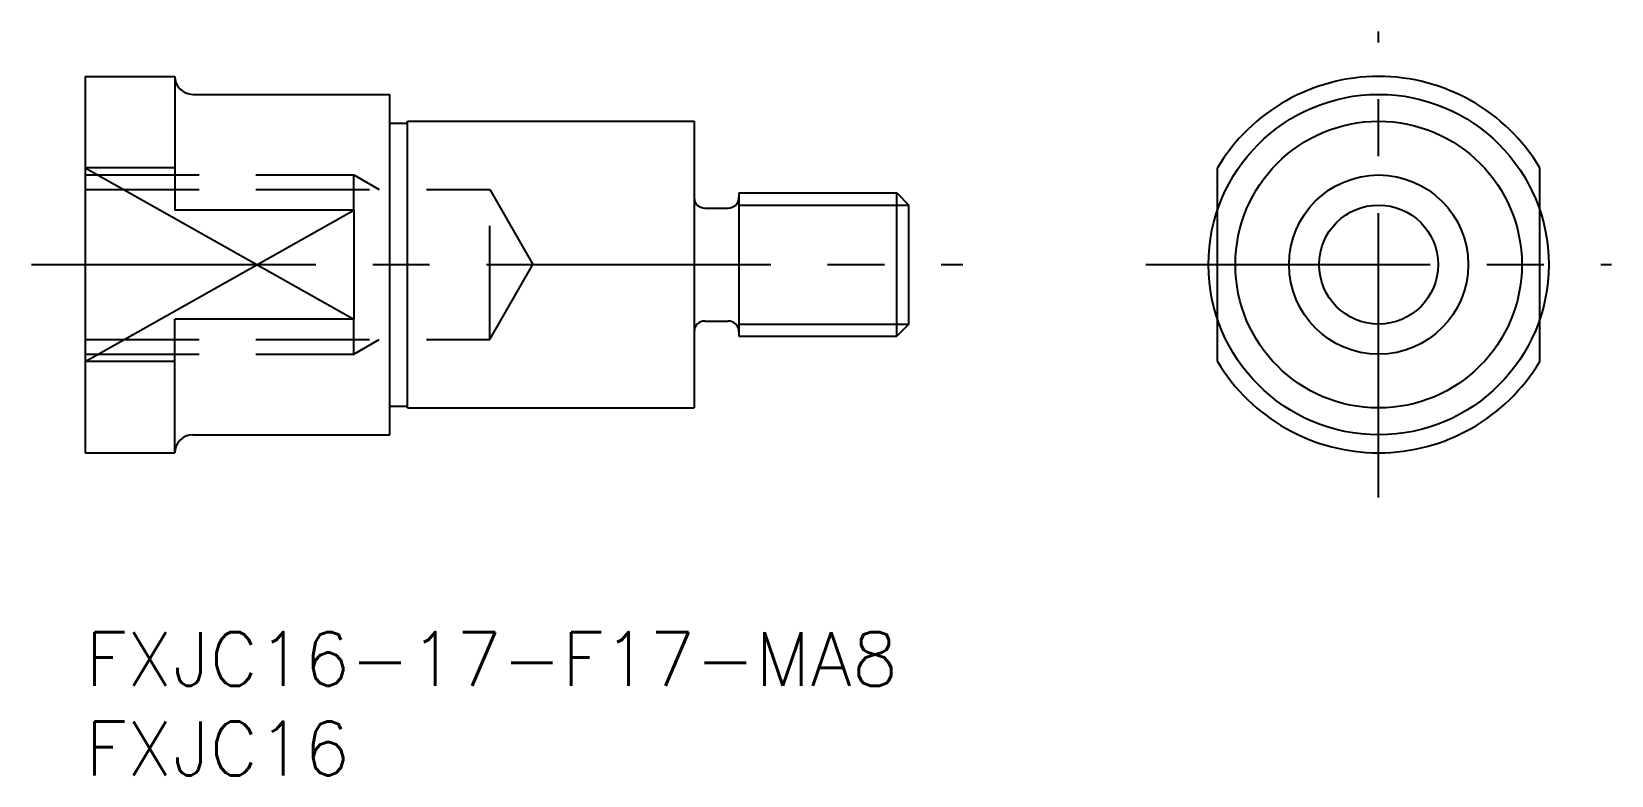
# Model space of a CAD drawing. Extents: x -3 to 85.2, y -8 to 33.5.
import ezdxf

# ---------------------------------------------------------------- set-up
doc = ezdxf.new("R2010")
doc.units = 0
doc.header["$LTSCALE"] = 0.5
doc.linetypes.add('CENTER', pattern=[50.8, 31.75, -6.35, 6.35, -6.35])
doc.linetypes.add('DASHED', pattern=[19.05, 12.7, -6.35])
for name, color, linetype in [('MSM_CENTER', 1, 'CENTER'), ('MSM_CONTINUOUS', 7, 'CONTINUOUS'), ('MSM_DASHED', 4, 'DASHED'), ('MSM_NARROW', 5, 'CONTINUOUS'), ('MSM_PART_NUMBER', 7, 'CONTINUOUS')]:
    doc.layers.add(name, color=color, linetype=linetype)
doc.styles.get("Standard").update_dxf_attribs({"font": 'txt.shx', "height": 3, "bigfont": 'bigfont.shx'})

# ---------------------------------------------------------------- blocks, each defined once
blk = doc.blocks.new('*U14')
at = {"layer": 'MSM_PART_NUMBER'}
blk.add_text('FXJC16-17-F17-MA8', height=3, dxfattribs=at).set_placement((0, -3))
blk = doc.blocks.new('*U15')
at = {"layer": 'MSM_PART_NUMBER'}
blk.add_text('FXJC16', height=3, dxfattribs=at).set_placement((0, -8))

msp = doc.modelspace()

# ---------------------------------------------------------------- linework, layer by layer
at = {"layer": 'MSM_CENTER'}
for p, q in [((72.228, 7.5), (72.228, 33.5)), ((-3, 20.5), (49, 20.5)), ((59.228, 20.5), (85.228, 20.5))]:
    msp.add_line(p, q, dxfattribs=at)
at = {"layer": 'MSM_CONTINUOUS'}
for p, q in [((0, 31), (0, 10)), ((0, 31), (5, 31)), ((5, 31), (5, 23.541)), ((6, 30), (17, 30)), ((17, 11), (17, 30)), ((17, 28.4), (18, 28.4)), ((18, 28.5), (34, 28.5)), ((18, 12.5), (18, 28.5)), ((34, 28.5), (34, 12.5)), ((5, 25.908), (0, 25.908)), ((63.228, 23.541), (63.228, 25.908)), ((81.228, 23.541), (81.228, 25.908)), ((17, 15.96), (17, 25.04)), ((36.5, 24.5), (45.323, 24.5)), ((36.5, 24.5), (36.5, 16.5)), ((45.323, 16.5), (45.323, 24.5)), ((45.323, 24.5), (46, 23.823)), ((46, 17.176), (46, 23.823)), ((15, 23.541), (5, 23.541)), ((15, 23.541), (15, 17.459)), ((34.6, 23.65), (35.9, 23.65)), ((15, 17.459), (5, 17.459)), ((5, 10), (5, 17.459)), ((34.6, 17.35), (35.9, 17.35)), ((46, 17.176), (45.323, 16.5)), ((63.228, 15.092), (63.228, 17.459)), ((81.228, 15.092), (81.228, 17.459)), ((36.5, 16.5), (45.323, 16.5)), ((5, 15.092), (0, 15.092)), ((17, 12.6), (18, 12.6)), ((18, 12.5), (34, 12.5)), ((6, 11), (17, 11)), ((0, 10), (5, 10))]:
    msp.add_line(p, q, dxfattribs=at)
for radius in [9.5, 8, 5]:
    msp.add_circle((72.228, 20.5), radius, dxfattribs=at)
for centre, radius, start, end in [((6, 31), 1, 180, 270), ((72.228, 20.5), 10.5, 31.00272, 148.99728), ((34.6, 24.25), 0.6, 180, 270), ((35.9, 24.25), 0.6, 270, 0), ((34.6, 16.75), 0.6, 90, 180), ((35.9, 16.75), 0.6, 0, 90), ((72.228, 20.5), 10.5, 211.00272, 328.99728), ((6, 10), 1, 90, 180)]:
    msp.add_arc(centre, radius, start, end, dxfattribs=at)
at = {"layer": 'MSM_DASHED'}
for p, q in [((0, 25.5), (15, 25.5)), ((15, 25.5), (16.406, 24.688)), ((15, 23.541), (15, 25.5)), ((0, 24.688), (22.582, 24.688)), ((22.582, 16.312), (22.582, 24.688)), ((22.582, 24.688), (25, 20.5)), ((63.228, 17.459), (63.228, 23.541)), ((81.228, 17.459), (81.228, 23.541)), ((22.582, 16.312), (25, 20.5)), ((15, 15.5), (15, 17.459)), ((0, 16.312), (22.582, 16.312)), ((15, 15.5), (16.406, 16.312)), ((0, 15.5), (15, 15.5))]:
    msp.add_line(p, q, dxfattribs=at)
at = {"layer": 'MSM_NARROW'}
for p, q in [((0, 25.908), (15, 17.459)), ((36.5, 23.823), (46, 23.823)), ((0, 15.092), (15, 23.541)), ((36.5, 17.176), (46, 17.176))]:
    msp.add_line(p, q, dxfattribs=at)
msp.add_circle((72.228, 20.5), 3.323, dxfattribs=at)

# ---------------------------------------------------------------- block references
at = {"layer": 'MSM_CONTINUOUS'}
for name in ['*U14', '*U15']:
    msp.add_blockref(name, (0, 0), dxfattribs=at)

doc.saveas('drawing.dxf')
